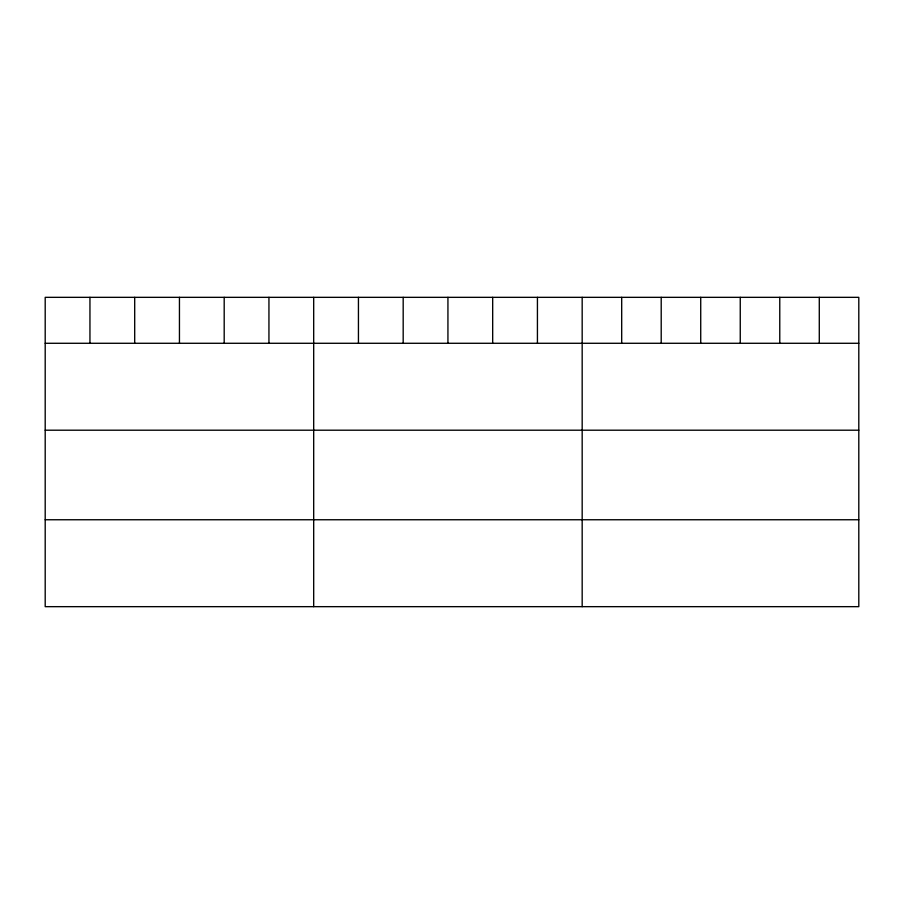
<?xml version="1.0" encoding="UTF-8"?>
<svg xmlns="http://www.w3.org/2000/svg" width="904" height="904" viewBox="0 0 904 904"><rect width="100%" height="100%" fill="white"/><g stroke="black" fill="none" stroke-linecap="round" stroke-linejoin="round"><path stroke-width="1.36" d="M858.8 343.283L858.8 606.663L45.2 606.663L45.2 297.337L858.8 297.337L858.8 343.283L45.2 343.283M45.2 430.202L858.8 430.202M45.2 519.755L858.8 519.755M819.284 297.337L819.284 343.283M779.768 297.337L779.768 343.283M740.252 297.337L740.252 343.283M700.724 297.337L700.724 343.283M661.208 297.337L661.208 343.283M621.692 297.337L621.692 343.283M582.176 297.337L582.176 606.663M537.428 297.337L537.428 343.283M492.68 297.337L492.68 343.283M447.932 297.337L447.932 343.283M403.184 297.337L403.184 343.283M358.436 297.337L358.436 343.283M313.688 297.337L313.688 606.663M268.94 297.337L268.94 343.283M224.192 297.337L224.192 343.283M179.444 297.337L179.444 343.283M134.696 297.337L134.696 343.283M89.948 297.337L89.948 343.283"/></g></svg>
